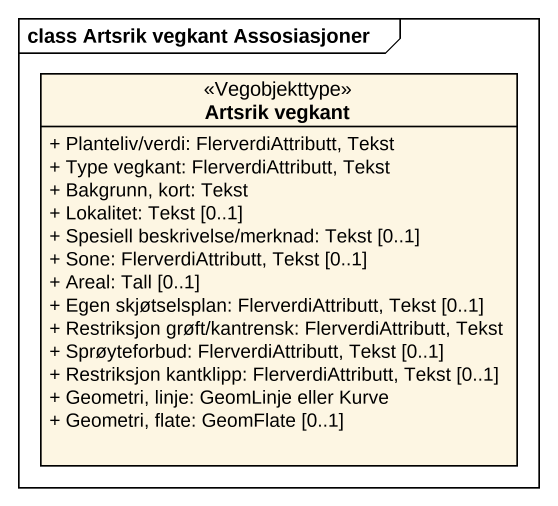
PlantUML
@startuml
mainframe class Artsrik vegkant Assosiasjoner
hide circle
hide empty members
skinparam classAttributeIconSize 0
class "Artsrik vegkant" as Artsrik_vegkant <<Vegobjekttype>> {
  + Planteliv/verdi: FlerverdiAttributt, Tekst
  + Type vegkant: FlerverdiAttributt, Tekst
  + Bakgrunn, kort: Tekst
  + Lokalitet: Tekst [0..1]
  + Spesiell beskrivelse/merknad: Tekst [0..1]
  + Sone: FlerverdiAttributt, Tekst [0..1]
  + Areal: Tall [0..1]
  + Egen skjøtselsplan: FlerverdiAttributt, Tekst [0..1]
  + Restriksjon grøft/kantrensk: FlerverdiAttributt, Tekst
  + Sprøyteforbud: FlerverdiAttributt, Tekst [0..1]
  + Restriksjon kantklipp: FlerverdiAttributt, Tekst [0..1]
  + Geometri, linje: GeomLinje eller Kurve
  + Geometri, flate: GeomFlate [0..1]
}
@enduml
